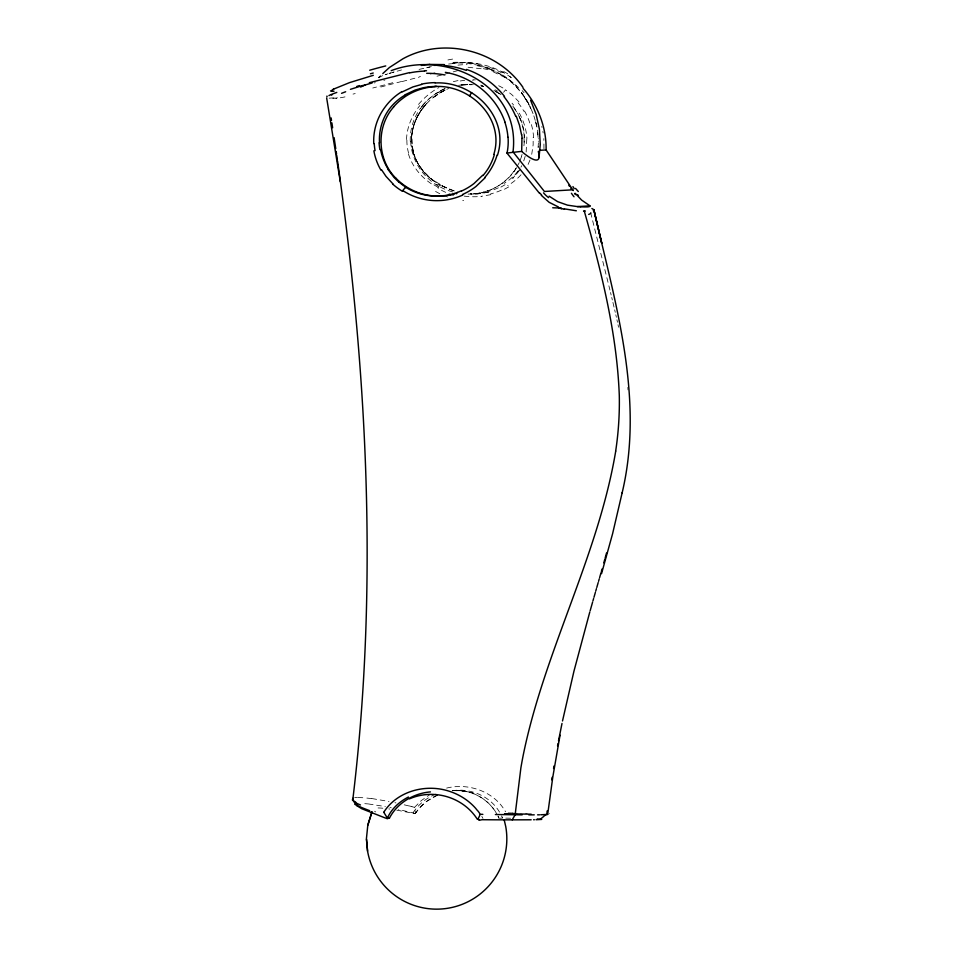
<?xml version="1.0" encoding="UTF-8"?>
<svg xmlns="http://www.w3.org/2000/svg" width="957" height="957" viewBox="0 0 957 957"><rect width="100%" height="100%" fill="white"/><g stroke="black" fill="none" stroke-linecap="round" stroke-linejoin="round"><path stroke-width="0.72" stroke-dasharray="4.79 3.59" d="M411.522 139.387C411.701 125.702 418.006 112.579 427.42 102.818C417.396 113.082 411.091 127.233 411.486 141.696C410.984 118.417 427.372 96.813 448.701 88.499M406.534 139.519C406.857 127.078 412.096 115.139 419.86 105.557M543.971 148.778L543.863 138.598M538.384 142.784L538.013 149.136L538.253 146.6M523.922 145.799C525.273 134.925 522.953 123.692 517.845 114.039M526.135 152.007L526.828 138.382M531.721 154.304L533.145 144.806L533.157 137.425M378.338 77.768L382.956 75.483L378.374 77.625L380.575 75.603M525.19 156.338L523.67 161.135M519.771 161.266L522.295 154.508M530.011 160.034L527.151 166.602M520.943 167.188L521.697 165.705M516.445 167.583C507.33 183.84 488.692 193.493 470.425 194.151L489.338 192.082L477.172 193.936L470.174 193.613M517.151 166.339L519.256 162.618M513.957 171.59L515.033 170.059A54.693 50.625 81.6 0 0 516.098 168.205M423.15 107.758C404.057 129.662 409.943 165.705 434.191 181.208C424.513 173.983 416.403 164.102 413.209 152.283M420.422 108.596L423.126 105.091M520.153 169.413L512.689 178.409L521.015 168.324M396.82 810.184A69.801 7.237 14.9 0 1 414.345 813.665L415.541 813.067L414.537 807.349L421.224 800.638L429.705 794.705M415.147 813.498L398.483 809.383M510.548 818.235L502.329 818.068L502.425 817.122M503.549 92.291L504.195 91.561A3.625 1.077 -52.3 0 0 505.404 89.802L511.648 94.468L518.969 101.849M505.033 184.749L498.717 188.338M508.657 186.926L501.695 190.778M438.318 92.351L440.435 91.178M444.646 90.245L432.277 98.14L439.634 92.829L445.615 89.91M385.396 74.658L387.836 73.833M385.204 74.694L386.472 74.275M389.284 73.378L390.803 72.911M389.092 73.462L401.509 69.957M392.418 72.445L394.105 71.954M374.235 82.96L375.288 82.673M383.841 80.328L384.881 80.053M401.533 81.489L380.862 87.003M430.327 74.024L434.909 72.852M419.501 76.799L420.446 76.548M355.203 93.571L353.025 94.085M488.883 191.938L479.995 193.517M490.881 194.642L481.12 196.364M419.07 69.406L429.872 66.978M446.632 788.089C468.607 782.611 494.267 791.499 505.535 811.775M460.221 80.986L464.719 80.268M460.951 85.017L471.574 84.288M452.589 63.401L458.116 62.767M458.582 85.305L467.794 84.312L462.566 84.898M333.993 97.817L328.837 98.212M452.206 790.733C470.569 787.802 490.654 796.236 499.865 812.732M452.553 790.721L455.305 790.398L452.673 790.673M461.525 84.922L473.332 84.671M499.865 818.235L502.329 818.068M495.702 91.705L500.068 93.798M410.661 141.217C411.283 158.838 421.511 175.454 436.344 184.785L439.586 184.581L449.646 189.498L457.996 192.094M455.891 790.745C471.645 789.812 487.304 798.593 495.654 811.895M358.026 797.492L366.304 797.911M459.48 790.53L452.41 790.566L460.126 790.494L472.315 792.755L459.48 790.53C475.067 791.511 489.864 800.806 497.173 814.658M468.069 67.241L483.261 68.988M508.179 812.888L513.179 813.007M473.332 79.826L475.378 79.909M527.235 813.402L525.537 813.342M467.495 62.588L477.639 63.641M364.796 803.665L367.799 803.892M368.349 803.94L385.36 806.56M464.205 196.125L467.59 196.484A61.14 49.321 10.6 0 0 481.132 196.424M371.89 798.557L388.997 801.464M389.954 807.493L391.246 807.768M394.942 802.696L395.959 802.923M480.976 85.891L483.572 86.561L480.593 85.807M404.213 804.813L409.393 806.057M411.988 806.703L414.537 807.349M502.473 75.471C487.891 66.117 470.186 62.253 452.996 63.042C473.177 60.841 494.362 65.291 510.906 77.338M453.905 190.814L440.22 185.06L449.646 189.498M493.274 71.835L507.904 78.893L521.146 89.587M488.907 68.605C506.289 75.22 520.357 88.666 529.221 104.851L521.457 92.446L528.073 102.997L533.037 113.62M502.018 71.799L503.131 72.397M434.502 181.304C422.719 173.038 413.735 160.238 411.893 145.775C413.807 162.63 426.344 177.392 440.483 185.096M436.344 184.785L438.27 185.969M497.7 92.65L499.566 93.834M431.344 183.792C420.578 176.531 411.773 165.86 408.232 153.216M509.543 76.369L511.445 77.732M522.151 90.628L524.053 92.721M512.055 103.212L513.622 105.055M514.017 107.95L517.235 112.723M518.263 114.625L520.106 118.572M501.516 815.854L502.198 817.374M530.238 107.148L532.164 111.431M533.85 115.833L535.92 122.747M590.636 212.621L609.944 290.067M537.021 127.137L535.286 120.331L537.021 127.652L536.231 123.955M541.77 126.503L542.009 127.413M610.542 292.543L611.14 295.007M611.738 297.483L612.336 299.96M612.923 302.424L614.095 307.376M614.681 309.853L615.255 312.329M615.818 314.805L616.38 317.281M616.93 319.77L617.48 322.246M618.019 324.734L618.557 327.222M542.882 131.42L543.157 132.963M537.367 130.164L538.312 138.968M537.774 132.652L538.324 141.516M627.828 387.406L628.019 389.93M413.053 812.744A50.721 48.927 88.5 0 1 436.045 794.035M388.769 808.916A69.801 7.237 14.9 0 1 389.846 809.06M452.41 790.506A55.087 50.877 -66.4 0 1 459.48 790.494M481.826 816.405A45.996 45.446 -83.7 0 1 482.974 818.402M512.45 813.187A91.154 1.854 0.7 0 1 521.146 813.414M549.581 813.606A69.024 1.555 0.6 0 1 549.713 813.653M354.7 797.552A78.63 8.075 14.1 0 1 357.344 797.313M366.854 798.078A68.282 7.01 14.1 0 1 372.393 798.736M409.369 805.961A90.664 10.383 14.7 0 1 411.929 806.595M375.646 811.955A62.432 6.472 14.9 0 1 374.594 811.249M378.075 807.959A62.432 6.472 14.9 0 1 379.594 807.995A65.22 6.759 14.9 0 1 384.116 808.354M426.655 67.756A120.056 16.233 -15 0 1 438.282 65.016M457.936 65.124A88.534 73.426 -43.5 0 1 467.1 64.657M477.519 65.782A95.748 81.967 60.5 0 1 489.47 69.203M489.757 67.361A90.987 82.936 87.3 0 1 501.564 72.792M503.538 71.452A81.632 74.634 -86.7 0 1 510.141 75.304M483.321 68.665A100.377 92.063 -82.3 0 1 493.441 71.261M447.912 59.944A125.546 60.135 -22.7 0 1 453.63 58.915M457.817 70.603A108.679 6.376 -13.8 0 1 436.093 76.44M402.131 81.548A84.156 3.672 -14.6 0 1 419.106 77.134M392.705 82.721A83.02 1.938 -15.5 0 1 372.775 88.008M344.998 96.896A105.928 6.639 -17.7 0 1 335.835 98.451M337.474 97.793A127.951 6.711 -16.7 0 1 331.636 98.559M515.823 86.274A84.527 80.735 -67 0 1 530.405 107.052M502.7 75.089A80.388 76.105 -75.7 0 1 516.194 85.867M452.996 62.372A90.592 85.041 -46.1 0 1 489.075 68.246M448.594 64.035A85.867 81.919 -52.4 0 1 453.008 63.617M439.825 184.199A66.595 63.306 -3.1 0 1 434.753 180.981M499.638 93.714A59.035 55.781 -82.9 0 1 501.085 94.683M410.254 141.217A52.719 51.666 81.2 0 1 420.314 108.512M423.006 104.983A57.707 55.745 -89.5 0 1 432.648 95.939A59.884 57.504 -84.8 0 1 438.258 92.243M440.292 90.855A63.437 60.542 -79.5 0 1 445.28 88.594M461.501 84.623A63.437 60.542 -79.5 0 1 471.49 84.503M493.86 90.46A62.911 59.681 -75 0 1 497.736 92.578M413.58 152.175A41.988 38.328 80.9 0 1 411.917 139.411M421.69 106.61A55.219 47.91 -49.7 0 1 445.627 88.367M480.713 85.137A64.657 58.389 84.6 0 1 482.842 85.556M495.044 89.802A64.657 58.389 84.6 0 1 497.784 91.226M437.875 187.728A3.948 0.61 -56.1 0 1 440.435 185.168M453.558 195.264A60.518 56.738 1.1 0 1 438.186 188.326M438.162 187.261A71.093 67.552 0.5 0 1 431.655 183.373M463.678 200.659A67.756 63.7 3.3 0 1 462.71 200.539M447.493 196.963A67.756 63.7 3.3 0 1 435.483 191.388M408.579 153.12A43.232 40.05 80.6 0 1 406.881 139.543M418.496 104.433A63.138 54.764 -49.4 0 1 438.916 87.542M453.331 81.692A63.138 54.764 -49.4 0 1 460.221 80.232M472.291 80.101A71.787 64.645 -69.9 0 1 473.308 80.089M498.669 85.747A69.981 63.593 84.5 0 1 505.523 89.575M520.297 118.477A50.123 45.78 85.5 0 1 524.544 137.473M524.053 137.485A50.039 45.182 85.1 0 1 523.754 145.775M522.055 154.424A50.039 45.182 85.1 0 1 521.421 156.493M513.777 171.447A58.736 54.956 77.2 0 1 503.083 182.464M502.533 182.954A62.743 59.155 69.8 0 1 487.831 190.91M487.771 190.766A63.318 59.753 63.4 0 1 468.069 194.092M452.697 191.938A63.318 59.753 63.4 0 1 438.294 185.921M480.031 193.613A52.826 42.168 10.1 0 1 470.76 193.876M498.31 187.823A53.389 42.299 9.9 0 1 488.572 191.292M518.096 170.956A62.803 53.066 19.3 0 1 503.968 183.481M519.304 113.153A46.187 34.715 67.8 0 1 526.948 138.394M512.749 106.024A49.274 38.483 68.5 0 1 518.084 113.991M501.265 190.204A60.758 48.891 10.6 0 1 490.546 193.924M521.039 174.748A67.899 58.114 20.2 0 1 507.629 185.646M531.434 124.601A48.46 37.335 68.2 0 1 533.587 137.485M524.508 110.952A48.4 36.904 68.8 0 1 530.334 124.829M518.108 102.83A52.623 41.964 69 0 1 523.946 111.335M416.128 812.218L415.541 813.067L420.075 807.337L426.308 801.607L439.155 794.238C430.04 798.006 421.846 804.143 416.128 812.218M498.011 816.07L499.052 818.295L498.011 816.07"/><path stroke-width="1.44" d="M591.881 208.482L593.866 209.703C614.873 301.981 644.671 397.622 622.194 492.628L622.134 492.891M539.03 157.498L540.262 144.579L539.401 129.219L536.159 114.35L530.597 100.222M367.799 825.245L371.95 811.907L367.799 825.245L366.435 838.583L367.572 851.168A70.268 70.172 -82.2 0 0 448.905 908.073A70.268 70.172 -82.2 0 0 505.751 826.597L504.243 820.077M430.423 791.906C413.58 793.269 397.239 802.995 389.403 818.187L387.13 818.582L384.582 817.721L361.59 808.653L357.152 805.866L352.774 799.873C378.505 587.514 367.38 372.333 337.558 161.015M546.937 812.577L547.153 810.95M540.789 814.778L547.679 814.395L552.811 776.976L560.048 735.179M615.722 451.118C598.149 556.244 544.354 651.131 523.18 755.408A446.74 446.201 -0.1 0 0 520.883 767.885L515.129 814.778L512.222 819.85A90.209 1.567 0.6 0 1 481.921 819.718C478.225 821.13 477.495 818.821 479.206 816.656C481.694 813.462 477.232 810.866 475.629 808.306C468.535 800.267 459.145 794.346 448.917 791.14C425.733 783.604 397.215 791.032 383.769 812.23M551.722 779.823L552.117 777.311M553.565 768.519L553.983 766.007M557.56 745.958L558.039 743.457M558.505 740.945L561.998 723.456M387.178 818.582C391.162 809.132 399.368 801.619 408.436 797.037M562.513 720.968L573.937 671.252L589.787 612.037M601.546 573.638L612.576 533.803L622.194 492.628M493.824 154.364C505.021 118.644 470.365 84.671 435.519 86.501M497.473 155.225C510.045 116.981 472.363 80.591 435.124 82.984M605.171 557.955L606.535 553.026M603.795 562.872L604.824 559.187M590.134 610.805L592.574 602.204M601.355 571.485L602.049 569.02M599.608 577.633L601.008 572.717M592.921 600.972L593.627 598.52M593.974 597.288L595.386 592.371M595.733 591.151L596.438 588.687M596.797 587.454L598.197 582.55M598.556 581.318L599.249 578.853M471.681 92.685L469.48 95.808L470.318 95.736M393.626 107.017C375.945 126.838 377.022 159.747 395.995 178.349M482.639 175.287L474.026 183.517A59.848 57.611 -64.8 0 1 461.645 190.969M485.235 177.667L475.928 186.519A65.028 62.624 -65.2 0 1 462.554 194.486M382.788 73.581L389.403 67.516L402.933 58.784C442.947 36.761 497.185 49.668 522.965 87.362M537.212 818.989C541.806 820.819 543.755 814.24 547.679 814.323M331.577 90.508L333.036 89.503M357.081 804.335L357.021 805.734M352.942 798.282L352.774 799.873M589.895 206.425L588.292 206.82A89.563 3.816 7.3 0 1 587.371 206.903L584.715 206.939A61.092 2.608 7.3 0 1 581.21 206.82L580.767 206.796M405.194 94.707L415.087 90.066L423.114 87.805A59.633 55.039 12.2 0 1 435.519 86.477L436.727 86.333M402.179 91.92L412.922 86.92L421.642 84.455M334.041 88.929L349.568 82.613L373.302 75.328M541.566 819.431L535.992 819.718M593.412 210.373L593.866 209.703M331.457 95.018L332.139 94.743M356.877 86.393L359.557 85.58M456.848 193.529L456.01 193.769M369.33 82.697L409.656 72.565M391.198 70.662C446.44 49.501 521.015 85.568 513.024 151.864L544.401 191.472L572.776 189.821L573.291 190.599M454.132 194.259L453.857 194.331A63.712 62.731 -49 0 1 422.827 194.068A61.248 60.399 -64.4 0 1 406.294 186.747A58.042 57.145 -74.9 0 1 396.031 178.313M421.343 65.447L422.587 65.243A85.544 82.099 55.1 0 1 429.657 64.334M434.55 86.465L435.638 86.381M478.632 819.694L479.254 819.647M406.294 186.747L405.014 186.83L406.091 187.512A62.695 60.207 -63.3 0 0 461.549 190.73M539.293 150.333L546.1 149.938L572.776 189.821M549.139 196.185L557.668 201.664L567.477 205.145L577.274 206.592L589.979 205.863M429.669 64.418L444.395 64.597M424.489 70.794L426.535 70.746M539.592 814.802L537.595 814.826M533.611 819.754L534.365 819.754M531.171 819.79L512.222 819.85M585.409 211.007L583.543 211.019M534.257 814.85L528.802 814.874M522.187 814.838L495.379 814.515M480.235 814.311L482.866 814.347M580.54 206.784L577.394 206.592M576.353 210.779L564.283 208.841M540.717 819.216L541.566 819.348M445.34 72.349C472.088 76.847 496.157 96.202 504.961 122.041M466.526 69.43C481.455 74.502 494.793 84.001 504.518 96.406M558.433 206.987L549.139 202.31L541.339 195.36M589.835 205.719L581.665 200.121L575.181 193.302M399.201 182.464L393.973 177.356L388.123 169.604M393.04 183.995L385.97 176.327L381.616 169.868M539.628 193.481L506.923 153.048L521.685 151.362L521.948 138.37M523.132 88.427C537.966 105.174 546.531 127.52 546.1 149.938M575.396 194.642L574.559 193.517M571.377 189.043L570.839 188.254M569.582 186.4L568.793 185.251M387.31 817.996L383.841 812.337M516.29 116.264L519.495 125.283L521.517 134.65M584.272 211.019C601.259 271.31 616.942 332.785 619.299 395.672A327.928 327.521 -0.1 0 1 615.674 451.106M326.66 97.973L340.297 181.746M331.134 117.926L331.505 120.391M331.888 122.855L332.629 127.771M334.113 137.641L335.751 148.634M336.158 151.385L336.565 154.137M336.756 155.513L337.366 159.64M366.459 839.241L367.572 851.168M379.51 142.892C378.757 130.894 382.19 118.632 389.367 108.966A57.444 54.74 24.7 0 1 405.325 94.922M373.768 143.598C373.086 130.654 377.13 117.555 384.953 107.232A63.006 60.482 44.5 0 1 401.964 91.585M389.403 818.187A64.992 6.735 14.9 0 1 388.267 817.745M409.44 798.88A51.893 47.766 14.7 0 1 477.399 819.359M504.518 813.725A106.49 1.495 0.6 0 1 531.219 814.216M547.045 814.168A51.307 0.754 1 0 1 546.519 814.204M369.617 810.639A80.532 9.654 12.9 0 1 354.676 804.191M360.454 804.969A73.701 7.465 13.1 0 1 354.293 802.05M355.789 802.241A59.43 6.173 12.4 0 1 352.308 799.777M508.035 137.282A55.35 55.123 32.7 0 1 507.031 153.072M369.701 70.22A239.106 89.42 -6.9 0 1 385.743 65.925M370.455 73.785A200.779 62.432 -8.4 0 1 373.23 73.007M332.797 89.575A63.533 4.259 -17.2 0 1 333.754 89.013M334.029 91.226A96.095 6.137 -18 0 1 330.524 90.855M360.598 87.039A102.387 5.228 -22.1 0 1 365.502 84.802M341.553 93.319A88.487 4.151 -17.2 0 1 345.656 91.764M327.162 96.693A70.399 4.115 -13.3 0 1 326.971 96.083M328.921 95.616A53.281 2.428 -15.6 0 1 336.804 92.422M350.441 89.336A66.033 3.23 -15.8 0 1 362.87 85.472M362.835 85.663A116.491 14.259 -13.3 0 1 372.117 82.972M409.74 72.864A86.8 77.361 12.5 0 1 424.525 71.081M426.69 73.318A87.087 76.931 12 0 1 444.873 74.945M504.841 122.077A61.607 61.092 49.7 0 1 507.952 137.282M574.236 188.649A21.963 3.349 61.2 0 1 572.932 186.591M548.6 197.62A24.511 17.92 60.4 0 1 543.516 192.859M538.289 151.529A63.7 11.903 52.2 0 1 521.792 151.553M444.371 65.483A90.592 83.199 33.8 0 1 466.25 70.34M504.076 96.765A84.001 81.309 54.6 0 1 515.799 116.455M521.697 134.614A65.196 64.669 -71.8 0 1 522.139 138.358M494.362 154.52A53.64 52.755 -66.1 0 1 482.962 175.574M406.079 187.512A4.247 1.017 -54.1 0 0 404.488 188.541L403.651 189.45A3.649 0.873 -54.1 0 0 402.49 191.077M462.781 195.037A68.461 65.339 -85 0 1 402.777 190.587M402.395 191.256A64.382 61.332 -87.4 0 1 392.86 184.222M497.102 155.118A58.879 56.882 -66.4 0 1 484.888 177.356M541.638 195.037A88.558 71.667 54.9 0 1 539.939 193.17M561.52 208.793A44.01 23.865 37.9 0 1 558.589 207.825M564.486 209.344A44.608 21.879 35.3 0 1 561.484 208.494M590.9 212.992A62.301 9.761 14.7 0 1 588.699 214.428M578.363 195.455A52.767 4.941 44.7 0 1 577.418 194.654M578.315 191.52A36.246 6.543 53.4 0 1 575.552 188.409M574.009 196.783A68.976 22.669 64.4 0 1 571.425 193.29M561.28 208.04A77.194 2.093 2.8 0 1 552.715 207.765M593.723 210.468A111.407 4.964 5.6 0 1 593.376 210.839M405.11 186.675A59.202 55.829 86.2 0 1 399.332 182.297M434.574 86.644A62.432 61.559 47.1 0 0 405.708 96.274L403.352 97.949A57.719 56.977 73.9 0 0 393.566 106.957M381.018 170.274A51.128 45.266 73.2 0 1 373.864 150.811M375.06 150.644A50.984 44.297 72.3 0 1 374.247 143.61M421.547 84.12A66.966 62.444 14.5 0 1 435.112 82.625M379.893 149.603A49.309 43.232 70.8 0 1 379.092 142.88M388.351 169.437A49.345 42.252 71.9 0 1 380.575 149.519M601.738 243.21L593.89 209.978L601.69 243.114"/></g></svg>
